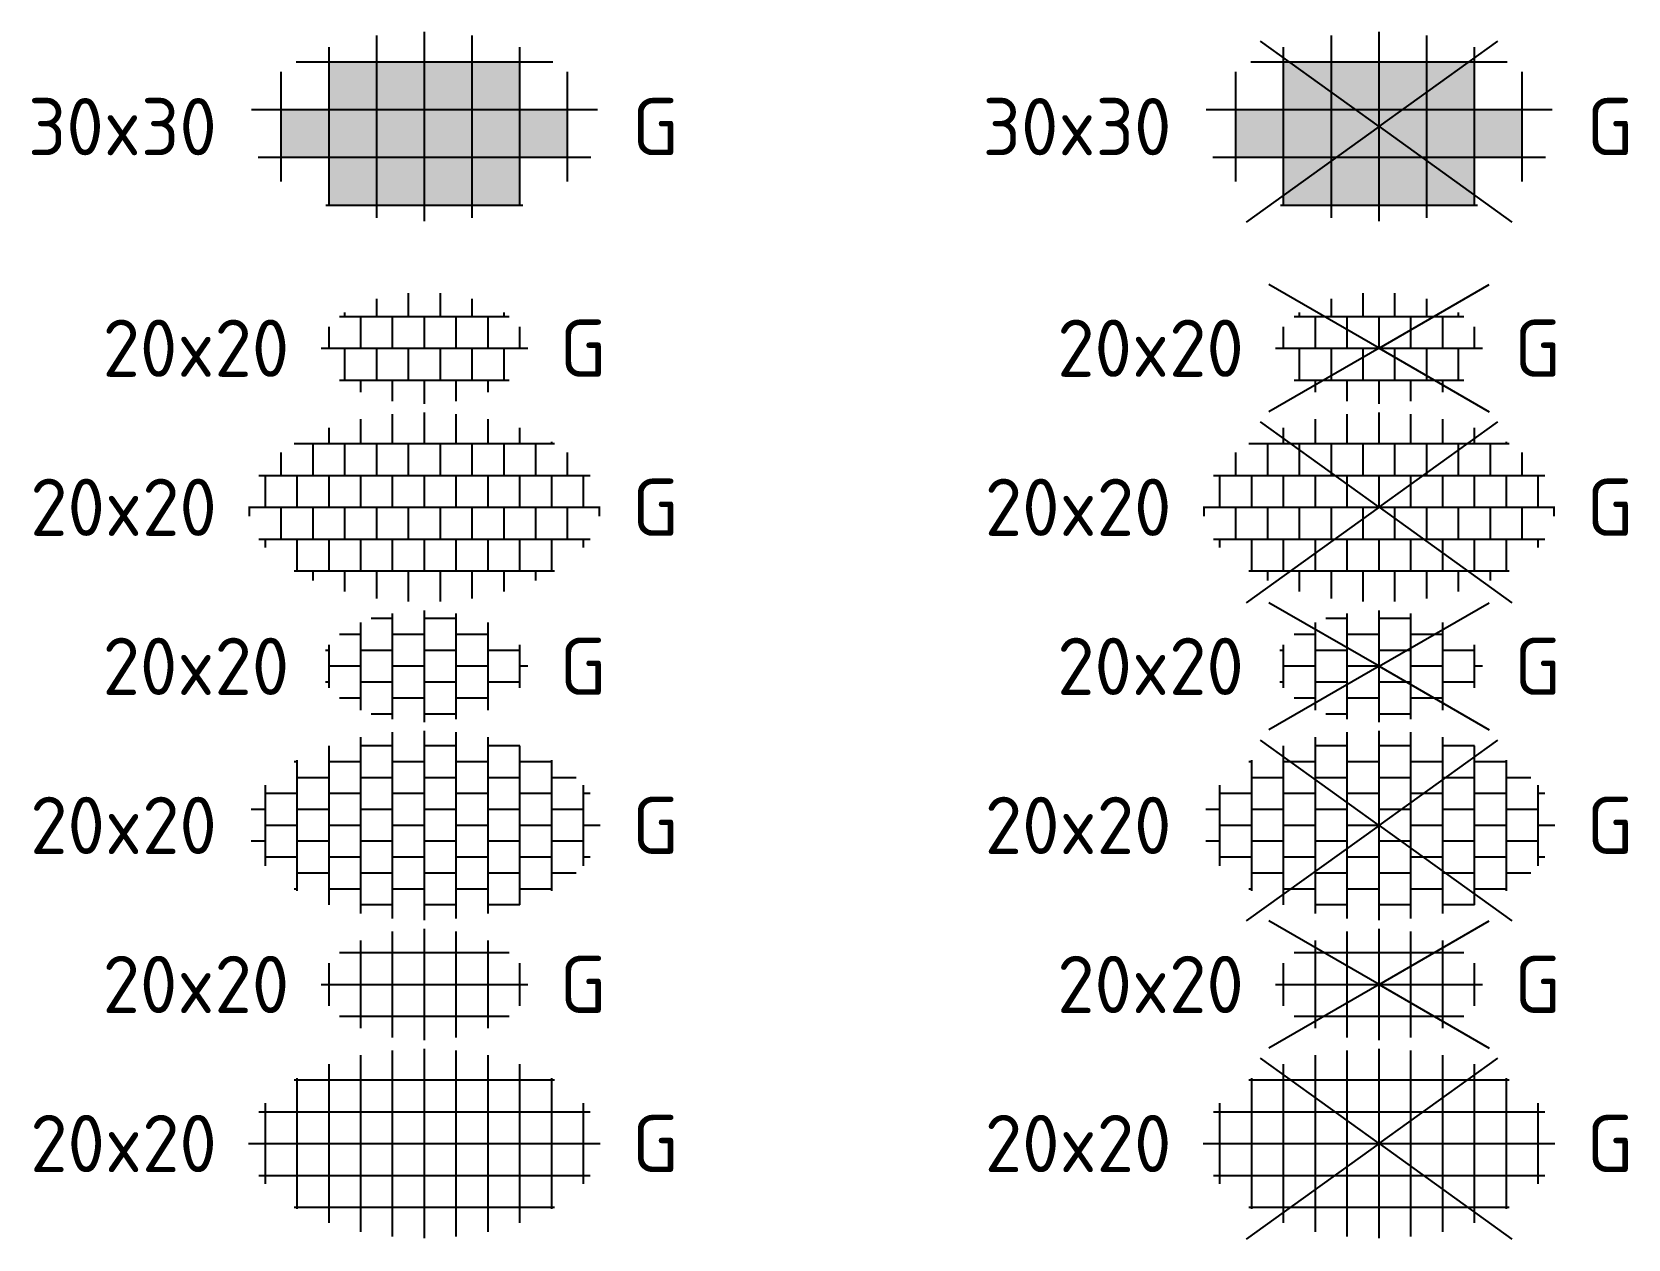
# Model space of a CAD drawing. Header units: metres. Extents: x 3187 to 3249, y 2220 to 2393.
# Drawn here: x 3218.19 to 3228.22, y 2283.46 to 2291.05 of the extents above; entities that cross this region are included whole.
import ezdxf
from ezdxf.enums import TextEntityAlignment as Align

# ---------------------------------------------------------------- set-up
doc = ezdxf.new("R2010")
doc.units = ezdxf.units.M
doc.layers.add('V-WE-VH-OPENVERHARDING_STRAATBAKSTEEN-S', color=90, linetype='Continuous', lineweight=25)
doc.styles.add('NLCS-ISO', font='NLCS-ISO.ttf')

# ---------------------------------------------------------------- blocks, each defined once
blk = doc.blocks.new('SVH-TEGEL_200X200_BLOK-SO')
for p, q in [((-2, -2.773), (-2, 2.773)), ((-1, -2.926), (-1, 2.926)), ((0, -2.975), (0, 2.975)), ((1, -2.926), (1, 2.926)), ((2, -2.773), (2, 2.773)), ((-4, -2.052), (-4, 2.052)), ((-3, -2.498), (-3, 2.498)), ((3, -2.498), (3, 2.498)), ((4, -2.052), (4, 2.052)), ((-4.09, 2), (4.09, 2)), ((-5, -1.266), (-5, 1.266)), ((5, -1.266), (5, 1.266)), ((-5.204, 1), (5.204, 1)), ((-5.525, 0), (5.525, 0)), ((-5.204, -1), (5.204, -1)), ((-4.09, -2), (4.09, -2))]:
    blk.add_line(p, q)
at = {"style": 'NLCS-ISO'}
blk.add_attdef('FORMAAT', text='', height=1.8, dxfattribs=at).set_placement((-6.525, 0), align=Align.MIDDLE_RIGHT)
blk.add_attdef('KLEUR', text='', height=1.8, dxfattribs=at).set_placement((6.525, 0), align=Align.MIDDLE_LEFT)
at = {"style": 'NLCS-ISO', "flags": 1}
blk.add_attdef('FUNCTIE', text='', height=1.8, dxfattribs=at).set_placement((0, -3.975), align=Align.TOP_CENTER)
blk = doc.blocks.new('SVH-TEGEL_200X200_BLOK_KL-SO')
for p, q in [((-1, -1.665), (-1, 1.665)), ((0, -1.75), (0, 1.75)), ((1, -1.665), (1, 1.665)), ((-2, -1.379), (-2, 1.379)), ((2, -1.379), (2, 1.379)), ((-3, -0.673), (-3, 0.673)), ((-2.667, 1), (2.667, 1)), ((3, -0.673), (3, 0.673)), ((-3.25, 0), (3.25, 0)), ((-2.667, -1), (2.667, -1))]:
    blk.add_line(p, q)
at = {"style": 'NLCS-ISO'}
blk.add_attdef('FORMAAT', text='', height=1.8, dxfattribs=at).set_placement((-4.25, 0), align=Align.MIDDLE_RIGHT)
blk.add_attdef('KLEUR', text='', height=1.8, dxfattribs=at).set_placement((4.25, 0), align=Align.MIDDLE_LEFT)
at = {"style": 'NLCS-ISO', "flags": 1}
blk.add_attdef('FUNCTIE', text='', height=1.8, dxfattribs=at).set_placement((0, -2.75), align=Align.TOP_CENTER)
blk = doc.blocks.new('SVH-TEGEL_200X200_HALFST-SO')
for p, q in [((-2, -2.773), (-2, 2.773)), ((-1, -2.926), (-1, 2.926)), ((0, -2.975), (0, 2.975)), ((1, -2.926), (1, 2.926)), ((2, -2.773), (2, 2.773)), ((-4, -2.052), (-4, 2.052)), ((-3, -2.498), (-3, 2.498)), ((-1, 2.5), (-2, 2.5)), ((1, 2.5), (0, 2.5)), ((2.995, 2.5), (2, 2.5)), ((3, -2.498), (3, 2.498)), ((4, -2.052), (4, 2.052)), ((-4, 2), (-4.09, 2)), ((-2, 2), (-3, 2)), ((0, 2), (-1, 2)), ((2, 2), (1, 2)), ((4, 2), (3, 2)), ((-5, -1.266), (-5, 1.266)), ((-3, 1.5), (-4, 1.5)), ((-1, 1.5), (-2, 1.5)), ((1, 1.5), (0, 1.5)), ((3, 1.5), (2, 1.5)), ((4.771, 1.5), (4, 1.5)), ((5, -1.266), (5, 1.266)), ((-4, 1), (-5, 1)), ((-2, 1), (-3, 1)), ((0, 1), (-1, 1)), ((2, 1), (1, 1)), ((4, 1), (3, 1)), ((5.204, 1), (5, 1)), ((-5, 0.5), (-5.446, 0.5)), ((-4, 0), (-5, 0)), ((-3, 0.5), (-4, 0.5)), ((-2, 0), (-3, 0)), ((-1, 0.5), (-2, 0.5)), ((0, 0), (-1, 0)), ((1, 0.5), (0, 0.5)), ((2, 0), (1, 0)), ((3, 0.5), (2, 0.5)), ((4, 0), (3, 0)), ((5, 0.5), (4, 0.5)), ((-5, -0.5), (-5.446, -0.5)), ((-3, -0.5), (-4, -0.5)), ((-1, -0.5), (-2, -0.5)), ((1, -0.5), (0, -0.5)), ((3, -0.5), (2, -0.5)), ((5, -0.5), (4, -0.5)), ((5.525, 0), (5, 0)), ((-4, -1), (-5, -1)), ((-2, -1), (-3, -1)), ((0, -1), (-1, -1)), ((2, -1), (1, -1)), ((4, -1), (3, -1)), ((5.204, -1), (5, -1)), ((-3, -1.5), (-4, -1.5)), ((-1, -1.5), (-2, -1.5)), ((1, -1.5), (0, -1.5)), ((3, -1.5), (2, -1.5)), ((4.771, -1.5), (4, -1.5)), ((-4, -2), (-4.09, -2)), ((-2, -2), (-3, -2)), ((0, -2), (-1, -2)), ((2, -2), (1, -2)), ((4, -2), (3, -2)), ((-1, -2.5), (-2, -2.5)), ((1, -2.5), (0, -2.5)), ((2.995, -2.5), (2, -2.5))]:
    blk.add_line(p, q)
at = {"style": 'NLCS-ISO'}
blk.add_attdef('FORMAAT', text='', height=1.8, dxfattribs=at).set_placement((-6.525, 0), align=Align.MIDDLE_RIGHT)
blk.add_attdef('KLEUR', text='', height=1.8, dxfattribs=at).set_placement((6.525, 0), align=Align.MIDDLE_LEFT)
at = {"style": 'NLCS-ISO', "flags": 1}
blk.add_attdef('FUNCTIE', text='', height=1.8, dxfattribs=at).set_placement((0, -3.975), align=Align.TOP_CENTER)
blk = doc.blocks.new('SVH-TEGEL_200X200_HALFST_KL-SO')
for p, q in [((-1, -1.665), (-1, 1.665)), ((0, -1.75), (0, 1.75)), ((1, -1.665), (1, 1.665)), ((-2, -1.379), (-2, 1.379)), ((-1, 1.5), (-1.674, 1.5)), ((1, 1.5), (0, 1.5)), ((2, -1.379), (2, 1.379)), ((-3, -0.673), (-3, 0.673)), ((-2, 1), (-2.667, 1)), ((0, 1), (-1, 1)), ((2, 1), (1, 1)), ((3, -0.673), (3, 0.673)), ((-3, 0.5), (-3.115, 0.5)), ((-2, 0), (-3, 0)), ((-1, 0.5), (-2, 0.5)), ((0, 0), (-1, 0)), ((1, 0.5), (0, 0.5)), ((2, 0), (1, 0)), ((3, 0.5), (2, 0.5)), ((3.25, 0), (3, 0)), ((-3, -0.5), (-3.115, -0.5)), ((-1, -0.5), (-2, -0.5)), ((1, -0.5), (0, -0.5)), ((3, -0.5), (2, -0.5)), ((-2, -1), (-2.667, -1)), ((0, -1), (-1, -1)), ((2, -1), (1, -1)), ((-1, -1.5), (-1.674, -1.5)), ((1, -1.5), (0, -1.5))]:
    blk.add_line(p, q)
at = {"style": 'NLCS-ISO'}
blk.add_attdef('FORMAAT', text='', height=1.8, dxfattribs=at).set_placement((-4.25, 0), align=Align.MIDDLE_RIGHT)
blk.add_attdef('KLEUR', text='', height=1.8, dxfattribs=at).set_placement((4.25, 0), align=Align.MIDDLE_LEFT)
at = {"style": 'NLCS-ISO', "flags": 1}
blk.add_attdef('FUNCTIE', text='', height=1.8, dxfattribs=at).set_placement((0, -2.75), align=Align.TOP_CENTER)
blk = doc.blocks.new('SVH-TEGEL_200X200_LINT-SO')
for p, q in [((-2, 2), (-2, 2.773)), ((-1, 2), (-1, 2.926)), ((0, 2), (0, 2.975)), ((1, 2), (1, 2.926)), ((2, 2), (2, 2.773)), ((-3, 2), (-3, 2.498)), ((3, 2), (3, 2.498)), ((4, 2), (4, 2.052)), ((-4.5, 1), (-4.5, 1.726)), ((-4.09, 2), (4.09, 2)), ((-3.5, 1), (-3.5, 2)), ((-2.5, 1), (-2.5, 2)), ((-1.5, 1), (-1.5, 2)), ((-0.5, 1), (-0.5, 2)), ((0.5, 1), (0.5, 2)), ((1.5, 1), (1.5, 2)), ((2.5, 1), (2.5, 2)), ((3.5, 1), (3.5, 2)), ((4.5, 1), (4.5, 1.726)), ((-5.204, 1), (5.204, 1)), ((-5, 0), (-5, 1)), ((-4, 0), (-4, 1)), ((-3, 0), (-3, 1)), ((-2, 0), (-2, 1)), ((-1, 0), (-1, 1)), ((0, 0), (0, 1)), ((1, 0), (1, 1)), ((2, 0), (2, 1)), ((3, 0), (3, 1)), ((4, 0), (4, 1)), ((5, 0), (5, 1)), ((-5.525, 0), (5.525, 0)), ((-5.5, -0.283), (-5.5, 0)), ((-4.5, -1), (-4.5, 0)), ((-3.5, -1), (-3.5, 0)), ((-2.5, -1), (-2.5, 0)), ((-1.5, -1), (-1.5, 0)), ((-0.5, -1), (-0.5, 0)), ((0.5, -1), (0.5, 0)), ((1.5, -1), (1.5, 0)), ((2.5, -1), (2.5, 0)), ((3.5, -1), (3.5, 0)), ((4.5, -1), (4.5, 0)), ((5.5, -0.283), (5.5, 0)), ((-5.204, -1), (5.204, -1)), ((-5, -1.266), (-5, -1)), ((-4, -2), (-4, -1)), ((-3, -2), (-3, -1)), ((-2, -2), (-2, -1)), ((-1, -2), (-1, -1)), ((0, -2), (0, -1)), ((1, -2), (1, -1)), ((2, -2), (2, -1)), ((3, -2), (3, -1)), ((4, -2), (4, -1)), ((5, -1.266), (5, -1)), ((-4.09, -2), (4.09, -2)), ((-3.5, -2.302), (-3.5, -2)), ((-2.5, -2.653), (-2.5, -2)), ((-1.5, -2.863), (-1.5, -2)), ((-0.5, -2.963), (-0.5, -2)), ((0.5, -2.963), (0.5, -2)), ((1.5, -2.863), (1.5, -2)), ((2.5, -2.653), (2.5, -2)), ((3.5, -2.302), (3.5, -2))]:
    blk.add_line(p, q)
at = {"style": 'NLCS-ISO'}
blk.add_attdef('FORMAAT', text='', height=1.8, dxfattribs=at).set_placement((-6.525, 0), align=Align.MIDDLE_RIGHT)
blk.add_attdef('KLEUR', text='', height=1.8, dxfattribs=at).set_placement((6.525, 0), align=Align.MIDDLE_LEFT)
at = {"style": 'NLCS-ISO', "flags": 1}
blk.add_attdef('FUNCTIE', text='', height=1.8, dxfattribs=at).set_placement((0, -3.975), align=Align.TOP_CENTER)
blk = doc.blocks.new('SVH-TEGEL_200X200_LINT_KL-SO')
for p, q in [((-1.5, 1), (-1.5, 1.552)), ((-0.5, 1), (-0.5, 1.729)), ((0.5, 1), (0.5, 1.729)), ((1.5, 1), (1.5, 1.552)), ((-2.5, 1), (-2.5, 1.118)), ((2.5, 1), (2.5, 1.118)), ((-3, 0), (-3, 0.673)), ((-2.667, 1), (2.667, 1)), ((-2, 0), (-2, 1)), ((-1, 0), (-1, 1)), ((0, 0), (0, 1)), ((1, 0), (1, 1)), ((2, 0), (2, 1)), ((3, 0), (3, 0.673)), ((-3.25, 0), (3.25, 0)), ((-2.5, -1), (-2.5, 0)), ((-1.5, -1), (-1.5, 0)), ((-0.5, -1), (-0.5, 0)), ((0.5, -1), (0.5, 0)), ((1.5, -1), (1.5, 0)), ((2.5, -1), (2.5, 0)), ((-2.667, -1), (2.667, -1)), ((-2, -1.379), (-2, -1)), ((-1, -1.665), (-1, -1)), ((0, -1.75), (0, -1)), ((1, -1.665), (1, -1)), ((2, -1.379), (2, -1))]:
    blk.add_line(p, q)
at = {"style": 'NLCS-ISO'}
blk.add_attdef('FORMAAT', text='', height=1.8, dxfattribs=at).set_placement((-4.25, 0), align=Align.MIDDLE_RIGHT)
blk.add_attdef('KLEUR', text='', height=1.8, dxfattribs=at).set_placement((4.25, 0), align=Align.MIDDLE_LEFT)
at = {"style": 'NLCS-ISO', "flags": 1}
blk.add_attdef('FUNCTIE', text='', height=1.8, dxfattribs=at).set_placement((0, -2.75), align=Align.TOP_CENTER)
blk = doc.blocks.new('SVH-TEGEL_300X300_DIK_BLOK-SO')
h = blk.add_hatch(color=254)
h.dxf.hatch_style = 1
h.paths.add_polyline_path([(-1.5, 2.036), (-3, 2.036), (-3, 0.536), (-1.5, 0.536)])
h = blk.add_hatch(color=254)
h.dxf.hatch_style = 1
h.paths.add_polyline_path([(0, 2.036), (-1.5, 2.036), (-1.5, 0.536), (0, 0.536)])
h = blk.add_hatch(color=254)
h.dxf.hatch_style = 1
h.paths.add_polyline_path([(1.5, 2.036), (0, 2.036), (0, 0.536), (1.5, 0.536)])
h = blk.add_hatch(color=254)
h.dxf.hatch_style = 1
h.paths.add_polyline_path([(3, 2.036), (1.5, 2.036), (1.5, 0.536), (3, 0.536)])
h = blk.add_hatch(color=254)
h.dxf.hatch_style = 1
h.paths.add_polyline_path([(-3, 0.536), (-4.5, 0.536), (-4.5, -0.964), (-3, -0.964)])
h = blk.add_hatch(color=254)
h.dxf.hatch_style = 1
h.paths.add_polyline_path([(-1.5, 0.536), (-3, 0.536), (-3, -0.964), (-1.5, -0.964)])
h = blk.add_hatch(color=254)
h.dxf.hatch_style = 1
h.paths.add_polyline_path([(0, 0.536), (-1.5, 0.536), (-1.5, -0.964), (0, -0.964)])
h = blk.add_hatch(color=254)
h.dxf.hatch_style = 1
h.paths.add_polyline_path([(1.5, 0.536), (0, 0.536), (0, -0.964), (1.5, -0.964)])
h = blk.add_hatch(color=254)
h.dxf.hatch_style = 1
h.paths.add_polyline_path([(3, 0.536), (1.5, 0.536), (1.5, -0.964), (3, -0.964)])
h = blk.add_hatch(color=254)
h.dxf.hatch_style = 1
h.paths.add_polyline_path([(4.5, 0.536), (3, 0.536), (3, -0.964), (4.5, -0.964)])
h = blk.add_hatch(color=254)
h.dxf.hatch_style = 1
h.paths.add_polyline_path([(-1.5, -0.964), (-3, -0.964), (-3, -2.464), (-1.5, -2.464)])
h = blk.add_hatch(color=254)
h.dxf.hatch_style = 1
h.paths.add_polyline_path([(0, -0.964), (-1.5, -0.964), (-1.5, -2.464), (0, -2.464)])
h = blk.add_hatch(color=254)
h.dxf.hatch_style = 1
h.paths.add_polyline_path([(1.5, -0.964), (0, -0.964), (0, -2.464), (1.5, -2.464)])
h = blk.add_hatch(color=254)
h.dxf.hatch_style = 1
h.paths.add_polyline_path([(3, -0.964), (1.5, -0.964), (1.5, -2.464), (3, -2.464)])
for p, q in [((-1.5, -2.863), (-1.5, 2.863)), ((0, -2.975), (0, 2.975)), ((1.5, -2.863), (1.5, 2.863)), ((-4.029, 2.036), (4.029, 2.036)), ((-3, -2.498), (-3, 2.498)), ((3, -2.498), (3, 2.498)), ((-4.5, -1.726), (-4.5, 1.726)), ((4.5, -1.726), (4.5, 1.726)), ((-5.435, 0.536), (5.435, 0.536)), ((-5.227, -0.964), (5.227, -0.964)), ((-3.095, -2.464), (3.095, -2.464))]:
    blk.add_line(p, q)
at = {"style": 'NLCS-ISO'}
blk.add_attdef('FORMAAT', text='', height=1.8, dxfattribs=at).set_placement((-6.525, 0), align=Align.MIDDLE_RIGHT)
blk.add_attdef('KLEUR', text='', height=1.8, dxfattribs=at).set_placement((6.525, 0), align=Align.MIDDLE_LEFT)
at = {"style": 'NLCS-ISO', "flags": 1}
blk.add_attdef('FUNCTIE', text='', height=1.8, dxfattribs=at).set_placement((0, -3.975), align=Align.TOP_CENTER)
blk = doc.blocks.new('V-SVH-TEGEL_200X200_BLOK-SO')
for p, q in [((0, 0), (-3.728, 2.684)), ((-2, -2.773), (-2, 2.773)), ((-1, -2.926), (-1, 2.926)), ((0, -2.975), (0, 2.975)), ((0, 0), (3.728, 2.684)), ((1, -2.926), (1, 2.926)), ((2, -2.773), (2, 2.773)), ((-4, -2.052), (-4, 2.052)), ((-3, -2.498), (-3, 2.498)), ((3, -2.498), (3, 2.498)), ((4, -2.052), (4, 2.052)), ((-4.09, 2), (4.09, 2)), ((-5, -1.266), (-5, 1.266)), ((5, -1.266), (5, 1.266)), ((-5.204, 1), (5.204, 1)), ((-5.525, 0), (5.525, 0)), ((0, 0), (-4.172, -3.003)), ((0, 0), (4.172, -3.003)), ((-5.204, -1), (5.204, -1)), ((-4.09, -2), (4.09, -2))]:
    blk.add_line(p, q)
at = {"style": 'NLCS-ISO'}
blk.add_attdef('FORMAAT', text='', height=1.8, dxfattribs=at).set_placement((-6.525, 0), align=Align.MIDDLE_RIGHT)
blk.add_attdef('KLEUR', text='', height=1.8, dxfattribs=at).set_placement((6.525, 0), align=Align.MIDDLE_LEFT)
at = {"style": 'NLCS-ISO', "flags": 1}
blk.add_attdef('FUNCTIE', text='', height=1.8, dxfattribs=at).set_placement((0, -3.975), align=Align.TOP_CENTER)
blk = doc.blocks.new('V-SVH-TEGEL_200X200_BLOK_KL-SO')
for p, q in [((0, 0), (-3.464, 2)), ((-1, -1.665), (-1, 1.665)), ((0, 0), (3.464, 2)), ((0, -1.75), (0, 1.75)), ((1, -1.665), (1, 1.665)), ((-2, -1.379), (-2, 1.379)), ((2, -1.379), (2, 1.379)), ((-3, -0.673), (-3, 0.673)), ((-2.667, 1), (2.667, 1)), ((3, -0.673), (3, 0.673)), ((0, 0), (-3.464, -2)), ((-3.25, 0), (3.25, 0)), ((0, 0), (3.464, -2)), ((-2.667, -1), (2.667, -1))]:
    blk.add_line(p, q)
at = {"style": 'NLCS-ISO'}
blk.add_attdef('FORMAAT', text='', height=1.8, dxfattribs=at).set_placement((-4.25, 0), align=Align.MIDDLE_RIGHT)
blk.add_attdef('KLEUR', text='', height=1.8, dxfattribs=at).set_placement((4.25, 0), align=Align.MIDDLE_LEFT)
at = {"style": 'NLCS-ISO', "flags": 1}
blk.add_attdef('FUNCTIE', text='', height=1.8, dxfattribs=at).set_placement((0, -2.75), align=Align.TOP_CENTER)
blk = doc.blocks.new('V-SVH-TEGEL_200X200_HALFST-SO')
for p, q in [((0, 0), (-3.728, 2.684)), ((-2, -2.773), (-2, 2.773)), ((-1, -2.926), (-1, 2.926)), ((0, -2.975), (0, 2.975)), ((0, 0), (3.728, 2.684)), ((1, -2.926), (1, 2.926)), ((2, -2.773), (2, 2.773)), ((-4, -2.052), (-4, 2.052)), ((-3, -2.498), (-3, 2.498)), ((-1, 2.5), (-2, 2.5)), ((1, 2.5), (0, 2.5)), ((2.995, 2.5), (2, 2.5)), ((3, -2.498), (3, 2.498)), ((4, -2.052), (4, 2.052)), ((-4, 2), (-4.09, 2)), ((-2, 2), (-3, 2)), ((0, 2), (-1, 2)), ((2, 2), (1, 2)), ((4, 2), (3, 2)), ((-5, -1.266), (-5, 1.266)), ((-3, 1.5), (-4, 1.5)), ((-1, 1.5), (-2, 1.5)), ((1, 1.5), (0, 1.5)), ((3, 1.5), (2, 1.5)), ((4.771, 1.5), (4, 1.5)), ((5, -1.266), (5, 1.266)), ((-4, 1), (-5, 1)), ((-2, 1), (-3, 1)), ((0, 1), (-1, 1)), ((2, 1), (1, 1)), ((4, 1), (3, 1)), ((5.204, 1), (5, 1)), ((-5, 0.5), (-5.446, 0.5)), ((-4, 0), (-5, 0)), ((0, 0), (-4.172, -3.003)), ((-3, 0.5), (-4, 0.5)), ((-2, 0), (-3, 0)), ((-1, 0.5), (-2, 0.5)), ((0, 0), (-1, 0)), ((1, 0.5), (0, 0.5)), ((2, 0), (1, 0)), ((3, 0.5), (2, 0.5)), ((4, 0), (3, 0)), ((5, 0.5), (4, 0.5)), ((-5, -0.5), (-5.446, -0.5)), ((-3, -0.5), (-4, -0.5)), ((-1, -0.5), (-2, -0.5)), ((0, 0), (4.172, -3.003)), ((1, -0.5), (0, -0.5)), ((3, -0.5), (2, -0.5)), ((5, -0.5), (4, -0.5)), ((5.525, 0), (5, 0)), ((-4, -1), (-5, -1)), ((-2, -1), (-3, -1)), ((0, -1), (-1, -1)), ((2, -1), (1, -1)), ((4, -1), (3, -1)), ((5.204, -1), (5, -1)), ((-3, -1.5), (-4, -1.5)), ((-1, -1.5), (-2, -1.5)), ((1, -1.5), (0, -1.5)), ((3, -1.5), (2, -1.5)), ((4.771, -1.5), (4, -1.5)), ((-4, -2), (-4.09, -2)), ((-2, -2), (-3, -2)), ((0, -2), (-1, -2)), ((2, -2), (1, -2)), ((4, -2), (3, -2)), ((-1, -2.5), (-2, -2.5)), ((1, -2.5), (0, -2.5)), ((2.995, -2.5), (2, -2.5))]:
    blk.add_line(p, q)
at = {"style": 'NLCS-ISO'}
blk.add_attdef('FORMAAT', text='', height=1.8, dxfattribs=at).set_placement((-6.525, 0), align=Align.MIDDLE_RIGHT)
blk.add_attdef('KLEUR', text='', height=1.8, dxfattribs=at).set_placement((6.525, 0), align=Align.MIDDLE_LEFT)
at = {"style": 'NLCS-ISO', "flags": 1}
blk.add_attdef('FUNCTIE', text='', height=1.8, dxfattribs=at).set_placement((0, -3.975), align=Align.TOP_CENTER)
blk = doc.blocks.new('V-SVH-TEGEL_200X200_HALFST_KL-SO')
for p, q in [((0, 0), (-3.464, 2)), ((-1, -1.665), (-1, 1.665)), ((0, 0), (3.464, 2)), ((0, -1.75), (0, 1.75)), ((1, -1.665), (1, 1.665)), ((-2, -1.379), (-2, 1.379)), ((-1, 1.5), (-1.674, 1.5)), ((1, 1.5), (0, 1.5)), ((2, -1.379), (2, 1.379)), ((-3, -0.673), (-3, 0.673)), ((-2, 1), (-2.667, 1)), ((0, 1), (-1, 1)), ((2, 1), (1, 1)), ((3, -0.673), (3, 0.673)), ((0, 0), (-3.464, -2)), ((-3, 0.5), (-3.115, 0.5)), ((-2, 0), (-3, 0)), ((-1, 0.5), (-2, 0.5)), ((0, 0), (-1, 0)), ((1, 0.5), (0, 0.5)), ((0, 0), (3.464, -2)), ((2, 0), (1, 0)), ((3, 0.5), (2, 0.5)), ((3.25, 0), (3, 0)), ((-3, -0.5), (-3.115, -0.5)), ((-1, -0.5), (-2, -0.5)), ((1, -0.5), (0, -0.5)), ((3, -0.5), (2, -0.5)), ((-2, -1), (-2.667, -1)), ((0, -1), (-1, -1)), ((2, -1), (1, -1)), ((-1, -1.5), (-1.674, -1.5)), ((1, -1.5), (0, -1.5))]:
    blk.add_line(p, q)
at = {"style": 'NLCS-ISO'}
blk.add_attdef('FORMAAT', text='', height=1.8, dxfattribs=at).set_placement((-4.25, 0), align=Align.MIDDLE_RIGHT)
blk.add_attdef('KLEUR', text='', height=1.8, dxfattribs=at).set_placement((4.25, 0), align=Align.MIDDLE_LEFT)
at = {"style": 'NLCS-ISO', "flags": 1}
blk.add_attdef('FUNCTIE', text='', height=1.8, dxfattribs=at).set_placement((0, -2.75), align=Align.TOP_CENTER)
blk = doc.blocks.new('V-SVH-TEGEL_200X200_LINT-SO')
for p, q in [((0, 0), (-3.728, 2.684)), ((-2, 2), (-2, 2.773)), ((-1, 2), (-1, 2.926)), ((0, 2), (0, 2.975)), ((0, 0), (3.728, 2.684)), ((1, 2), (1, 2.926)), ((2, 2), (2, 2.773)), ((-3, 2), (-3, 2.498)), ((3, 2), (3, 2.498)), ((4, 2), (4, 2.052)), ((-4.5, 1), (-4.5, 1.726)), ((-4.09, 2), (4.09, 2)), ((-3.5, 1), (-3.5, 2)), ((-2.5, 1), (-2.5, 2)), ((-1.5, 1), (-1.5, 2)), ((-0.5, 1), (-0.5, 2)), ((0.5, 1), (0.5, 2)), ((1.5, 1), (1.5, 2)), ((2.5, 1), (2.5, 2)), ((3.5, 1), (3.5, 2)), ((4.5, 1), (4.5, 1.726)), ((-5.204, 1), (5.204, 1)), ((-5, 0), (-5, 1)), ((-4, 0), (-4, 1)), ((-3, 0), (-3, 1)), ((-2, 0), (-2, 1)), ((-1, 0), (-1, 1)), ((0, 0), (0, 1)), ((1, 0), (1, 1)), ((2, 0), (2, 1)), ((3, 0), (3, 1)), ((4, 0), (4, 1)), ((5, 0), (5, 1)), ((-5.525, 0), (5.525, 0)), ((-5.5, -0.283), (-5.5, 0)), ((-4.5, -1), (-4.5, 0)), ((0, 0), (-4.172, -3.003)), ((-3.5, -1), (-3.5, 0)), ((-2.5, -1), (-2.5, 0)), ((-1.5, -1), (-1.5, 0)), ((-0.5, -1), (-0.5, 0)), ((0.5, -1), (0.5, 0)), ((1.5, -1), (1.5, 0)), ((2.5, -1), (2.5, 0)), ((3.5, -1), (3.5, 0)), ((4.5, -1), (4.5, 0)), ((5.5, -0.283), (5.5, 0)), ((0, 0), (4.172, -3.003)), ((-5.204, -1), (5.204, -1)), ((-5, -1.266), (-5, -1)), ((-4, -2), (-4, -1)), ((-3, -2), (-3, -1)), ((-2, -2), (-2, -1)), ((-1, -2), (-1, -1)), ((0, -2), (0, -1)), ((1, -2), (1, -1)), ((2, -2), (2, -1)), ((3, -2), (3, -1)), ((4, -2), (4, -1)), ((5, -1.266), (5, -1)), ((-4.09, -2), (4.09, -2)), ((-3.5, -2.302), (-3.5, -2)), ((-2.5, -2.653), (-2.5, -2)), ((-1.5, -2.863), (-1.5, -2)), ((-0.5, -2.963), (-0.5, -2)), ((0.5, -2.963), (0.5, -2)), ((1.5, -2.863), (1.5, -2)), ((2.5, -2.653), (2.5, -2)), ((3.5, -2.302), (3.5, -2))]:
    blk.add_line(p, q)
at = {"style": 'NLCS-ISO'}
blk.add_attdef('FORMAAT', text='', height=1.8, dxfattribs=at).set_placement((-6.525, 0), align=Align.MIDDLE_RIGHT)
blk.add_attdef('KLEUR', text='', height=1.8, dxfattribs=at).set_placement((6.525, 0), align=Align.MIDDLE_LEFT)
at = {"style": 'NLCS-ISO', "flags": 1}
blk.add_attdef('FUNCTIE', text='', height=1.8, dxfattribs=at).set_placement((0, -3.975), align=Align.TOP_CENTER)
blk = doc.blocks.new('V-SVH-TEGEL_200X200_LINT_KL-SO')
for p, q in [((0, 0), (-3.464, 2)), ((-1.5, 1), (-1.5, 1.552)), ((-0.5, 1), (-0.5, 1.729)), ((0, 0), (3.464, 2)), ((0.5, 1), (0.5, 1.729)), ((1.5, 1), (1.5, 1.552)), ((-2.5, 1), (-2.5, 1.118)), ((2.5, 1), (2.5, 1.118)), ((-3, 0), (-3, 0.673)), ((-2.667, 1), (2.667, 1)), ((-2, 0), (-2, 1)), ((-1, 0), (-1, 1)), ((0, 0), (0, 1)), ((1, 0), (1, 1)), ((2, 0), (2, 1)), ((3, 0), (3, 0.673)), ((0, 0), (-3.464, -2)), ((-3.25, 0), (3.25, 0)), ((-2.5, -1), (-2.5, 0)), ((-1.5, -1), (-1.5, 0)), ((-0.5, -1), (-0.5, 0)), ((0, 0), (3.464, -2)), ((0.5, -1), (0.5, 0)), ((1.5, -1), (1.5, 0)), ((2.5, -1), (2.5, 0)), ((-2.667, -1), (2.667, -1)), ((-2, -1.379), (-2, -1)), ((-1, -1.665), (-1, -1)), ((0, -1.75), (0, -1)), ((1, -1.665), (1, -1)), ((2, -1.379), (2, -1))]:
    blk.add_line(p, q)
at = {"style": 'NLCS-ISO'}
blk.add_attdef('FORMAAT', text='', height=1.8, dxfattribs=at).set_placement((-4.25, 0), align=Align.MIDDLE_RIGHT)
blk.add_attdef('KLEUR', text='', height=1.8, dxfattribs=at).set_placement((4.25, 0), align=Align.MIDDLE_LEFT)
at = {"style": 'NLCS-ISO', "flags": 1}
blk.add_attdef('FUNCTIE', text='', height=1.8, dxfattribs=at).set_placement((0, -2.75), align=Align.TOP_CENTER)
blk = doc.blocks.new('V-SVH-TEGEL_300X300_DIK_BLOK-SO')
h = blk.add_hatch(color=254)
h.dxf.hatch_style = 1
h.paths.add_polyline_path([(-1.5, 2.036), (-3, 2.036), (-3, 0.536), (-1.5, 0.536)])
h = blk.add_hatch(color=254)
h.dxf.hatch_style = 1
h.paths.add_polyline_path([(0, 2.036), (-1.5, 2.036), (-1.5, 0.536), (0, 0.536)])
h = blk.add_hatch(color=254)
h.dxf.hatch_style = 1
h.paths.add_polyline_path([(1.5, 2.036), (0, 2.036), (0, 0.536), (1.5, 0.536)])
h = blk.add_hatch(color=254)
h.dxf.hatch_style = 1
h.paths.add_polyline_path([(3, 2.036), (1.5, 2.036), (1.5, 0.536), (3, 0.536)])
h = blk.add_hatch(color=254)
h.dxf.hatch_style = 1
h.paths.add_polyline_path([(-3, 0.536), (-4.5, 0.536), (-4.5, -0.964), (-3, -0.964)])
h = blk.add_hatch(color=254)
h.dxf.hatch_style = 1
h.paths.add_polyline_path([(-1.5, 0.536), (-3, 0.536), (-3, -0.964), (-1.5, -0.964)])
h = blk.add_hatch(color=254)
h.dxf.hatch_style = 1
h.paths.add_polyline_path([(0, 0.536), (-1.5, 0.536), (-1.5, -0.964), (0, -0.964)])
h = blk.add_hatch(color=254)
h.dxf.hatch_style = 1
h.paths.add_polyline_path([(1.5, 0.536), (0, 0.536), (0, -0.964), (1.5, -0.964)])
h = blk.add_hatch(color=254)
h.dxf.hatch_style = 1
h.paths.add_polyline_path([(3, 0.536), (1.5, 0.536), (1.5, -0.964), (3, -0.964)])
h = blk.add_hatch(color=254)
h.dxf.hatch_style = 1
h.paths.add_polyline_path([(4.5, 0.536), (3, 0.536), (3, -0.964), (4.5, -0.964)])
h = blk.add_hatch(color=254)
h.dxf.hatch_style = 1
h.paths.add_polyline_path([(-1.5, -0.964), (-3, -0.964), (-3, -2.464), (-1.5, -2.464)])
h = blk.add_hatch(color=254)
h.dxf.hatch_style = 1
h.paths.add_polyline_path([(0, -0.964), (-1.5, -0.964), (-1.5, -2.464), (0, -2.464)])
h = blk.add_hatch(color=254)
h.dxf.hatch_style = 1
h.paths.add_polyline_path([(1.5, -0.964), (0, -0.964), (0, -2.464), (1.5, -2.464)])
h = blk.add_hatch(color=254)
h.dxf.hatch_style = 1
h.paths.add_polyline_path([(3, -0.964), (1.5, -0.964), (1.5, -2.464), (3, -2.464)])
for p, q in [((0, 0), (-3.728, 2.684)), ((-1.5, -2.863), (-1.5, 2.863)), ((0, -2.975), (0, 2.975)), ((0, 0), (3.728, 2.684)), ((1.5, -2.863), (1.5, 2.863)), ((-4.029, 2.036), (4.029, 2.036)), ((-3, -2.498), (-3, 2.498)), ((3, -2.498), (3, 2.498)), ((-4.5, -1.726), (-4.5, 1.726)), ((4.5, -1.726), (4.5, 1.726)), ((-5.435, 0.536), (5.435, 0.536)), ((0, 0), (-4.172, -3.003)), ((0, 0), (4.172, -3.003)), ((-5.227, -0.964), (5.227, -0.964)), ((-3.095, -2.464), (3.095, -2.464))]:
    blk.add_line(p, q)
at = {"style": 'NLCS-ISO'}
blk.add_attdef('FORMAAT', text='', height=1.8, dxfattribs=at).set_placement((-6.525, 0), align=Align.MIDDLE_RIGHT)
blk.add_attdef('KLEUR', text='', height=1.8, dxfattribs=at).set_placement((6.525, 0), align=Align.MIDDLE_LEFT)
at = {"style": 'NLCS-ISO', "flags": 1}
blk.add_attdef('FUNCTIE', text='', height=1.8, dxfattribs=at).set_placement((0, -3.975), align=Align.TOP_CENTER)

msp = doc.modelspace()

# ---------------------------------------------------------------- block references
at = {"layer": 'V-WE-VH-OPENVERHARDING_STRAATBAKSTEEN-S', "xscale": 0.2, "yscale": 0.2, "zscale": 0.2}
for name, p, values in [('SVH-TEGEL_300X300_DIK_BLOK-SO', (3220.655, 2290.45), {'FORMAAT': '30x30', 'KLEUR': 'G'}), ('V-SVH-TEGEL_300X300_DIK_BLOK-SO', (3226.655, 2290.45), {'FORMAAT': '30x30', 'KLEUR': 'G'}), ('SVH-TEGEL_200X200_LINT_KL-SO', (3220.655, 2289.057), {'FORMAAT': '20x20', 'KLEUR': 'G'}), ('V-SVH-TEGEL_200X200_LINT_KL-SO', (3226.655, 2289.057), {'FORMAAT': '20x20', 'KLEUR': 'G'}), ('SVH-TEGEL_200X200_LINT-SO', (3220.655, 2288.057), {'FORMAAT': '20x20', 'KLEUR': 'G'}), ('V-SVH-TEGEL_200X200_LINT-SO', (3226.655, 2288.057), {'FORMAAT': '20x20', 'KLEUR': 'G'}), ('SVH-TEGEL_200X200_HALFST_KL-SO', (3220.655, 2287.057), {'FORMAAT': '20x20', 'KLEUR': 'G'}), ('V-SVH-TEGEL_200X200_HALFST_KL-SO', (3226.655, 2287.057), {'FORMAAT': '20x20', 'KLEUR': 'G'}), ('SVH-TEGEL_200X200_HALFST-SO', (3220.655, 2286.057), {'FORMAAT': '20x20', 'KLEUR': 'G'}), ('V-SVH-TEGEL_200X200_HALFST-SO', (3226.655, 2286.057), {'FORMAAT': '20x20', 'KLEUR': 'G'}), ('SVH-TEGEL_200X200_BLOK_KL-SO', (3220.655, 2285.057), {'FORMAAT': '20x20', 'KLEUR': 'G'}), ('V-SVH-TEGEL_200X200_BLOK_KL-SO', (3226.655, 2285.057), {'FORMAAT': '20x20', 'KLEUR': 'G'}), ('SVH-TEGEL_200X200_BLOK-SO', (3220.655, 2284.057), {'FORMAAT': '20x20', 'KLEUR': 'G'}), ('V-SVH-TEGEL_200X200_BLOK-SO', (3226.655, 2284.057), {'FORMAAT': '20x20', 'KLEUR': 'G'})]:
    msp.add_blockref(name, p, dxfattribs=at).add_auto_attribs(values)

doc.saveas('drawing.dxf')
